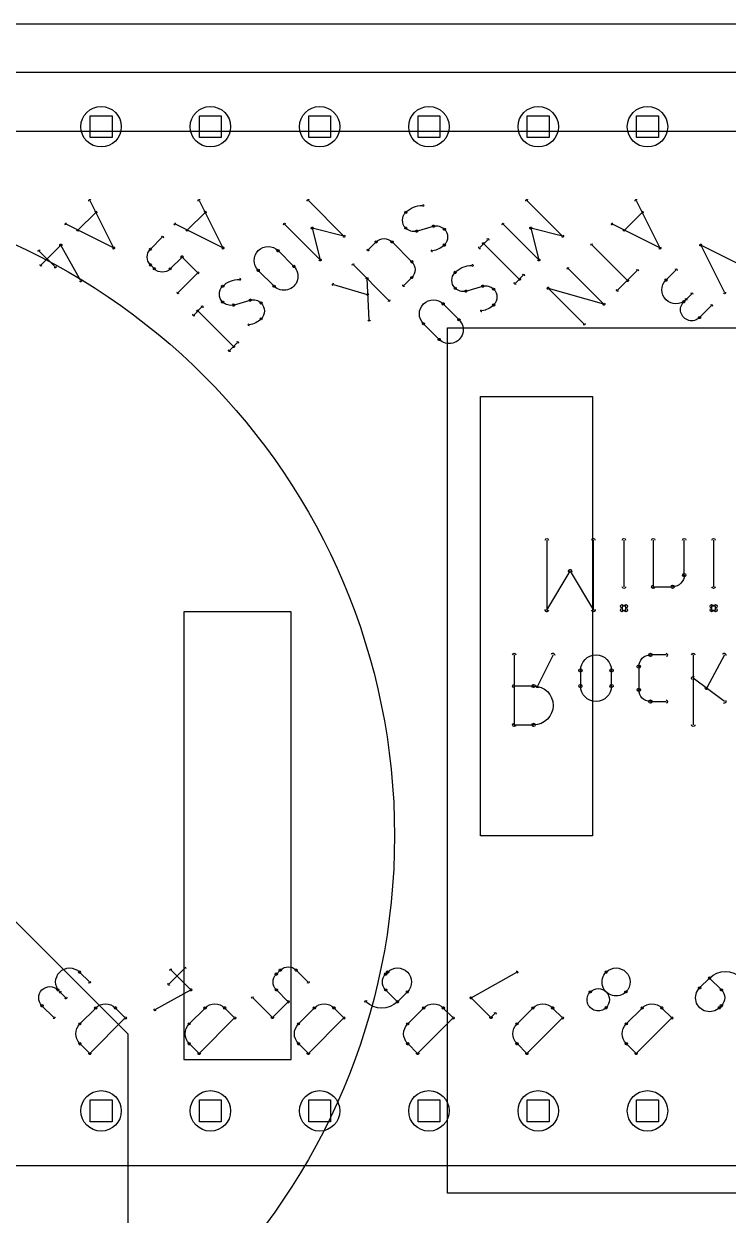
# Model space of a CAD drawing. Header units: centimetres. Extents: x -1.8 to 11.4, y -8.6 to 8.2.
# Drawn here: x 6.678 to 8.316, y -6.211 to -3.444 of the extents above; entities that cross this region are included whole.
import ezdxf

# ---------------------------------------------------------------- set-up
doc = ezdxf.new("R2010")
doc.units = ezdxf.units.CM
doc.header["$MEASUREMENT"] = 0
for name, color, linetype in [('BME280_Sketch1', 7, 'Continuous'), ('ChronoDot_chronodor', 7, 'Continuous'), ('digibaro_board v7_digibaro_v2', 7, 'Continuous'), ('MiniUltraPro_rocketscream', 7, 'Continuous')]:
    doc.layers.add(name, color=color, linetype=linetype)

# ---------------------------------------------------------------- blocks, each defined once
blk = doc.blocks.new('MiniUltraPro')
at = {"layer": 'MiniUltraPro_rocketscream'}
for p, q in [((5.186, 3.806), (10.066, 3.806)), ((10.2985, 3.556), (4.9535, 3.556))]:
    blk.add_line(p, q, dxfattribs=at)
blk = doc.blocks.new('ChronoDot')
at = {"layer": 'ChronoDot_chronodor'}
for p, q in [((7.3, 2.44), (7.05, 2.44)), ((7.05, 2.44), (7.05, 1.4)), ((7.3, 1.4), (7.3, 2.44)), ((6.3998, 1.98), (6.9198, 1.46)), ((6.9198, 1.46), (6.9198, 0.7)), ((7.05, 1.4), (7.3, 1.4))]:
    blk.add_line(p, q, dxfattribs=at)
blk.add_circle((6.03, 1.92), 1.51, dxfattribs=at)
blk = doc.blocks.new('BME280')
at = {"layer": 'BME280_Sketch1'}
for p, q in [((7.663, 1.09), (7.663, 3.1)), ((7.663, 3.1), (9.093, 3.1)), ((7.74, 1.92), (7.74, 2.94)), ((7.74, 2.94), (8, 2.94)), ((8, 2.94), (8, 1.92)), ((8, 1.92), (7.74, 1.92)), ((9.093, 1.09), (7.663, 1.09))]:
    blk.add_line(p, q, dxfattribs=at)
blk = doc.blocks.new('digibaro_boardv7')
at = {"layer": 'digibaro_board v7_digibaro_v2'}
for p, q in [((4.953, 6.096), (10.287, 6.096)), ((6.8834, 5.9944), (6.8326, 5.9944)), ((6.8326, 5.9944), (6.8326, 5.9436)), ((6.8834, 5.9436), (6.8834, 5.9944)), ((7.0866, 5.9944), (7.0866, 5.9436)), ((7.1374, 5.9944), (7.0866, 5.9944)), ((7.1374, 5.9436), (7.1374, 5.9944)), ((7.3406, 5.9944), (7.3406, 5.9436)), ((7.3914, 5.9944), (7.3406, 5.9944)), ((7.3914, 5.9436), (7.3914, 5.9944)), ((7.5946, 5.9944), (7.5946, 5.9436)), ((7.6454, 5.9944), (7.5946, 5.9944)), ((7.6454, 5.9436), (7.6454, 5.9944)), ((7.8486, 5.9944), (7.8486, 5.9436)), ((7.8994, 5.9944), (7.8486, 5.9944)), ((7.8994, 5.9436), (7.8994, 5.9944)), ((8.1534, 5.9944), (8.1026, 5.9944)), ((8.1026, 5.9944), (8.1026, 5.9436)), ((8.1534, 5.9436), (8.1534, 5.9944)), ((6.8326, 5.9436), (6.8834, 5.9436)), ((7.0866, 5.9436), (7.1374, 5.9436)), ((7.3406, 5.9436), (7.3914, 5.9436)), ((7.5946, 5.9436), (7.6454, 5.9436)), ((7.8486, 5.9436), (7.8994, 5.9436)), ((8.1026, 5.9436), (8.1534, 5.9436)), ((6.8317, 5.8357), (6.8088, 5.8128)), ((6.9143, 5.7531), (6.8317, 5.8357)), ((7.0857, 5.8357), (7.0628, 5.8128)), ((7.1683, 5.7531), (7.0857, 5.8357)), ((7.3397, 5.8357), (7.3168, 5.8128)), ((7.4223, 5.7531), (7.3397, 5.8357)), ((7.5937, 5.8357), (7.5708, 5.8128)), ((7.6763, 5.7531), (7.5937, 5.8357)), ((7.8477, 5.8357), (7.8248, 5.8128)), ((7.9303, 5.7531), (7.8477, 5.8357)), ((8.1017, 5.8357), (8.0787, 5.8128)), ((8.1843, 5.7531), (8.1017, 5.8357)), ((6.8088, 5.7669), (6.8455, 5.7301)), ((7.0628, 5.7669), (7.0995, 5.7301)), ((7.3168, 5.7669), (7.3535, 5.7301)), ((7.5708, 5.7669), (7.6075, 5.7301)), ((7.8248, 5.7669), (7.8615, 5.7301)), ((8.0787, 5.7669), (8.1155, 5.7301)), ((6.7482, 5.7522), (6.7206, 5.7247)), ((6.8914, 5.7301), (6.9143, 5.7531)), ((6.9838, 5.7338), (7.0664, 5.6879)), ((7.1454, 5.7301), (7.1683, 5.7531)), ((7.2562, 5.7522), (7.2103, 5.7063)), ((7.2929, 5.7155), (7.2562, 5.7522)), ((7.3994, 5.7301), (7.4223, 5.7531)), ((7.6534, 5.7301), (7.6763, 5.7531)), ((7.7642, 5.7522), (7.7183, 5.7063)), ((7.7734, 5.743), (7.7642, 5.7522)), ((7.9074, 5.7301), (7.9303, 5.7531)), ((8.1614, 5.7301), (8.1843, 5.7531)), ((8.2997, 5.7247), (8.2951, 5.7293)), ((6.7574, 5.6879), (6.7757, 5.7063)), ((7.2654, 5.6879), (7.2929, 5.7155)), ((7.5469, 5.7155), (7.5194, 5.6879)), ((7.5698, 5.6925), (7.5469, 5.7155)), ((7.7183, 5.7063), (7.8239, 5.6466)), ((7.016, 5.6742), (7.0527, 5.6375)), ((7.0664, 5.6879), (7.0205, 5.642)), ((8.2492, 5.6834), (8.2722, 5.6604)), ((8.2722, 5.6604), (8.2997, 5.6879)), ((6.8308, 5.6696), (6.8079, 5.6466)), ((7.2745, 5.642), (7.2654, 5.6512)), ((7.3388, 5.6696), (7.3113, 5.642)), ((7.5194, 5.6512), (7.524, 5.6466)), ((7.8181, 5.0724), (7.8633, 5.0724)), ((7.8181, 4.9098), (7.8181, 5.0724)), ((8.2343, 4.9098), (8.2343, 5.0724)), ((8.1349, 5.0182), (8.171, 5.0182)), ((8.3066, 5.0182), (8.2343, 4.964)), ((7.8633, 4.9821), (7.8181, 4.9821)), ((7.9084, 4.9098), (7.8723, 4.9821)), ((7.9721, 4.9459), (7.9721, 4.9821)), ((8.0444, 4.9821), (8.0444, 4.9459)), ((8.1078, 4.9369), (8.1078, 4.9911)), ((8.3066, 4.9098), (8.2659, 4.9866)), ((8.171, 4.9098), (8.1349, 4.9098)), ((7.894, 4.6431), (7.894, 4.8057)), ((7.894, 4.8057), (7.9482, 4.7154)), ((7.9482, 4.7154), (8.0023, 4.8057)), ((8.0023, 4.8057), (8.0023, 4.6431)), ((8.0687, 4.7967), (8.0687, 4.8057)), ((8.0687, 4.8057), (8.0777, 4.8057)), ((8.0777, 4.7967), (8.0687, 4.7967)), ((8.0777, 4.8057), (8.0777, 4.7967)), ((8.2771, 4.8057), (8.2861, 4.8057)), ((8.2771, 4.7967), (8.2771, 4.8057)), ((8.2861, 4.7967), (8.2771, 4.7967)), ((8.2861, 4.8057), (8.2861, 4.7967)), ((8.0732, 4.6431), (8.0732, 4.7515)), ((8.1413, 4.7515), (8.1864, 4.7515)), ((8.1413, 4.6431), (8.1413, 4.7515)), ((8.2816, 4.6431), (8.2816, 4.7515)), ((8.2135, 4.7244), (8.2135, 4.6431)), ((7.1658, 4.1935), (7.0832, 4.1109)), ((7.175, 4.1844), (7.1566, 4.2027)), ((7.6441, 4.1774), (7.6073, 4.1406)), ((7.4811, 4.1323), (7.4765, 4.0359)), ((7.6532, 4.0947), (7.69, 4.1315)), ((7.8977, 4.0584), (7.9803, 4.141)), ((8.2767, 4.0986), (8.2491, 4.1262)), ((7.0923, 4.1017), (7.074, 4.1201)), ((7.1658, 4.0972), (7.2048, 4.0857)), ((7.0829, 4.0224), (7.037, 4.0683)), ((7.3984, 4.0496), (7.4765, 4.0726)), ((7.4443, 4.0038), (7.5269, 4.0864)), ((8.0262, 4.0951), (7.8977, 4.0584)), ((7.9436, 4.0125), (8.0262, 4.0951)), ((8.2124, 4.0895), (8.2308, 4.0711)), ((8.2519, 3.9581), (8.307, 4.0683)), ((6.8106, 4.0408), (6.7646, 3.9581)), ((7.26, 4.0534), (7.2233, 4.0167)), ((7.5801, 4.0333), (7.5617, 4.0516)), ((7.7061, 4.0648), (7.7451, 4.0533)), ((7.8392, 4.0281), (7.8209, 4.0465)), ((8.1043, 4.017), (8.0584, 4.0629)), ((6.9728, 4.0041), (6.9819, 4.0132)), ((7.0187, 4.0132), (7.0462, 3.9857)), ((7.0462, 3.9857), (7.0829, 4.0224)), ((7.83, 4.0373), (7.7474, 3.9547)), ((7.9987, 3.9573), (8.0813, 4.04)), ((8.1941, 4.016), (8.1711, 4.039)), ((8.3621, 4.0132), (8.2519, 3.9581)), ((6.7509, 4.0086), (6.7142, 3.9719)), ((6.7646, 3.9581), (6.7188, 4.0041)), ((7.2692, 3.9708), (7.3059, 4.0075)), ((7.3672, 3.9921), (7.2846, 3.9095)), ((7.3489, 3.9186), (7.3672, 3.9921)), ((7.5342, 3.9506), (7.5801, 3.9965)), ((7.8752, 3.9921), (7.7926, 3.9095)), ((7.8569, 3.9186), (7.8752, 3.9921)), ((6.8868, 3.9645), (6.7766, 3.9095)), ((6.8317, 3.8544), (6.8868, 3.9645)), ((7.0003, 3.9398), (6.9728, 3.9673)), ((7.1408, 3.9645), (7.0306, 3.9095)), ((7.0857, 3.8544), (7.1408, 3.9645)), ((7.4791, 3.969), (7.4975, 3.9506)), ((7.7566, 3.9455), (7.7382, 3.9638)), ((8.1568, 3.9645), (8.0466, 3.9095)), ((8.1017, 3.8544), (8.1568, 3.9645)), ((7.3397, 3.8544), (7.4223, 3.937)), ((7.4223, 3.937), (7.3489, 3.9186)), ((7.8477, 3.8544), (7.9303, 3.937)), ((7.9303, 3.937), (7.8569, 3.9186)), ((6.8042, 3.9232), (6.8455, 3.8819)), ((7.0582, 3.9232), (7.0995, 3.8819)), ((7.5914, 3.9255), (7.6304, 3.9141)), ((8.0742, 3.9232), (8.1155, 3.8819)), ((6.8326, 3.7084), (6.8326, 3.6576)), ((6.8834, 3.7084), (6.8326, 3.7084)), ((6.8834, 3.6576), (6.8834, 3.7084)), ((7.0866, 3.7084), (7.0866, 3.6576)), ((7.1374, 3.7084), (7.0866, 3.7084)), ((7.1374, 3.6576), (7.1374, 3.7084)), ((7.3914, 3.7084), (7.3406, 3.7084)), ((7.3406, 3.7084), (7.3406, 3.6576)), ((7.3914, 3.6576), (7.3914, 3.7084)), ((7.6454, 3.7084), (7.5946, 3.7084)), ((7.5946, 3.7084), (7.5946, 3.6576)), ((7.6454, 3.6576), (7.6454, 3.7084)), ((7.8486, 3.7084), (7.8486, 3.6576)), ((7.8994, 3.7084), (7.8486, 3.7084)), ((7.8994, 3.6576), (7.8994, 3.7084)), ((8.1534, 3.7084), (8.1026, 3.7084)), ((8.1026, 3.7084), (8.1026, 3.6576)), ((8.1534, 3.6576), (8.1534, 3.7084)), ((6.8326, 3.6576), (6.8834, 3.6576)), ((7.0866, 3.6576), (7.1374, 3.6576)), ((7.3406, 3.6576), (7.3914, 3.6576)), ((7.5946, 3.6576), (7.6454, 3.6576)), ((7.8486, 3.6576), (7.8994, 3.6576)), ((8.1026, 3.6576), (8.1534, 3.6576)), ((4.953, 3.556), (10.287, 3.556))]:
    blk.add_line(p, q, dxfattribs=at)
for centre, radius, start, end in [((6.858, 5.969), 0.047, 0, 180), ((6.858, 5.969), 0.047, 0, 180), ((7.112, 5.969), 0.047, 0, 180), ((7.112, 5.969), 0.047, 0, 180), ((7.366, 5.969), 0.047, 0, 180), ((7.366, 5.969), 0.047, 0, 180), ((7.62, 5.969), 0.047, 0, 180), ((7.62, 5.969), 0.047, 0, 180), ((7.874, 5.969), 0.047, 0, 180), ((7.874, 5.969), 0.047, 0, 180), ((8.128, 5.969), 0.047, 0, 180), ((8.128, 5.969), 0.047, 0, 180), ((6.858, 5.969), 0.047, 180, 0), ((6.858, 5.969), 0.047, 180, 0), ((7.112, 5.969), 0.047, 180, 0), ((7.112, 5.969), 0.047, 180, 0), ((7.366, 5.969), 0.047, 180, 0), ((7.366, 5.969), 0.047, 180, 0), ((7.62, 5.969), 0.047, 180, 0), ((7.62, 5.969), 0.047, 180, 0), ((7.874, 5.969), 0.047, 180, 0), ((7.874, 5.969), 0.047, 180, 0), ((8.128, 5.969), 0.047, 180, 0), ((8.128, 5.969), 0.047, 180, 0), ((6.8317, 5.7898), 0.0325, 135.0013, 224.9987), ((6.8087, 5.8128), 0.00254, 135, 315), ((6.8087, 5.8128), 0.00254, 315, 135), ((6.8317, 5.8357), 0.00254, 45, 225), ((6.8317, 5.8357), 0.00254, 315, 135), ((7.0857, 5.7898), 0.0325, 135.0013, 224.9987), ((7.0627, 5.8128), 0.00254, 135, 315), ((7.0627, 5.8128), 0.00254, 315, 135), ((7.0857, 5.8357), 0.00254, 45, 225), ((7.0857, 5.8357), 0.00254, 315, 135), ((7.3397, 5.7898), 0.0325, 135.0013, 224.9987), ((7.3167, 5.8128), 0.00254, 135, 315), ((7.3167, 5.8128), 0.00254, 315, 135), ((7.3397, 5.8357), 0.00254, 45, 225), ((7.3397, 5.8357), 0.00254, 315, 135), ((7.5937, 5.7898), 0.0325, 135.0013, 224.9987), ((7.5707, 5.8128), 0.00254, 135, 315), ((7.5707, 5.8128), 0.00254, 315, 135), ((7.5937, 5.8357), 0.00254, 45, 225), ((7.5937, 5.8357), 0.00254, 315, 135), ((7.8477, 5.7898), 0.0325, 135.0013, 224.9987), ((7.8247, 5.8128), 0.00254, 135, 315), ((7.8247, 5.8128), 0.00254, 315, 135), ((7.8477, 5.8357), 0.00254, 45, 225), ((7.8477, 5.8357), 0.00254, 315, 135), ((8.1017, 5.7898), 0.0325, 135.0013, 224.9987), ((8.0787, 5.8128), 0.00254, 135, 315), ((8.0787, 5.8128), 0.00254, 315, 135), ((8.1017, 5.8357), 0.00254, 45, 225), ((8.1017, 5.8357), 0.00254, 315, 135), ((6.8087, 5.7669), 0.00254, 45.0797, 225.0797), ((6.8087, 5.7669), 0.00254, 225.0797, 45.0797), ((7.0627, 5.7669), 0.00254, 45.0797, 225.0797), ((7.0627, 5.7669), 0.00254, 225.0797, 45.0797), ((7.3167, 5.7669), 0.00254, 45.0797, 225.0797), ((7.3167, 5.7669), 0.00254, 225.0797, 45.0797), ((7.5707, 5.7669), 0.00254, 45.0797, 225.0797), ((7.5707, 5.7669), 0.00254, 225.0797, 45.0797), ((7.8247, 5.7669), 0.00254, 45.0797, 225.0797), ((7.8247, 5.7669), 0.00254, 225.0797, 45.0797), ((8.0787, 5.7669), 0.00254, 45.0797, 225.0797), ((8.0787, 5.7669), 0.00254, 225.0797, 45.0797), ((6.7482, 5.7522), 0.00254, 315, 135), ((6.8455, 5.7301), 0.00254, 45.0797, 225.0797), ((6.8455, 5.7301), 0.00254, 225.0797, 45.0797), ((6.8684, 5.7531), 0.0325, 225.0013, 314.9987), ((6.8914, 5.7301), 0.00254, 134.9203, 314.9203), ((6.8914, 5.7301), 0.00254, 314.9203, 134.9203), ((6.9143, 5.7531), 0.00254, 314.9203, 134.9203), ((6.9143, 5.7531), 0.00254, 225.0797, 45.0797), ((6.9838, 5.7338), 0.00254, 60.9125, 240.9125), ((7.0995, 5.7301), 0.00254, 45.0797, 225.0797), ((7.0995, 5.7301), 0.00254, 225.0797, 45.0797), ((7.1224, 5.7531), 0.0325, 225.0013, 314.9987), ((7.1454, 5.7301), 0.00254, 134.9203, 314.9203), ((7.1454, 5.7301), 0.00254, 314.9203, 134.9203), ((7.1683, 5.7531), 0.00254, 314.9203, 134.9203), ((7.1683, 5.7531), 0.00254, 225.0797, 45.0797), ((7.2562, 5.7522), 0.00254, 45, 225), ((7.2562, 5.7522), 0.00254, 315, 135), ((7.3535, 5.7301), 0.00254, 45.0797, 225.0797), ((7.3535, 5.7301), 0.00254, 225.0797, 45.0797), ((7.3764, 5.7531), 0.0325, 225.0013, 314.9987), ((7.3994, 5.7301), 0.00254, 134.9203, 314.9203), ((7.3994, 5.7301), 0.00254, 314.9203, 134.9203), ((7.4223, 5.7531), 0.00254, 314.9203, 134.9203), ((7.4223, 5.7531), 0.00254, 225.0797, 45.0797), ((7.5102, 5.6788), 0.0519, 45.0013, 134.9987), ((7.6075, 5.7301), 0.00254, 45.0797, 225.0797), ((7.6075, 5.7301), 0.00254, 225.0797, 45.0797), ((7.6304, 5.7531), 0.0325, 225.0013, 314.9987), ((7.6534, 5.7301), 0.00254, 134.9203, 314.9203), ((7.6534, 5.7301), 0.00254, 314.9203, 134.9203), ((7.6763, 5.7531), 0.00254, 314.9203, 134.9203), ((7.6763, 5.7531), 0.00254, 225.0797, 45.0797), ((7.7642, 5.7522), 0.00254, 45, 225), ((7.7642, 5.7522), 0.00254, 315, 135), ((7.7734, 5.743), 0.00254, 225, 45), ((7.8615, 5.7301), 0.00254, 45.0797, 225.0797), ((7.8615, 5.7301), 0.00254, 225.0797, 45.0797), ((7.8844, 5.7531), 0.0325, 225.0013, 314.9987), ((7.9074, 5.7301), 0.00254, 134.9203, 314.9203), ((7.9074, 5.7301), 0.00254, 314.9203, 134.9203), ((7.9303, 5.7531), 0.00254, 314.9203, 134.9203), ((7.9303, 5.7531), 0.00254, 225.0797, 45.0797), ((8.0136, 5.7109), 0.026, 45, 225), ((8.0136, 5.7109), 0.026, 225, 45), ((8.032, 5.7293), 0.00254, 45, 225), ((8.032, 5.7293), 0.00254, 225, 45), ((8.1155, 5.7301), 0.00254, 45.0797, 225.0797), ((8.1155, 5.7301), 0.00254, 225.0797, 45.0797), ((8.1384, 5.7531), 0.0325, 225.0013, 314.9987), ((8.1614, 5.7301), 0.00254, 134.9203, 314.9203), ((8.1614, 5.7301), 0.00254, 314.9203, 134.9203), ((8.1843, 5.7531), 0.00254, 314.9203, 134.9203), ((8.1843, 5.7531), 0.00254, 225.0797, 45.0797), ((8.2722, 5.7063), 0.0325, 45, 225), ((8.2951, 5.7293), 0.00254, 45, 225), ((8.2951, 5.7293), 0.00254, 225, 45), ((6.739, 5.7063), 0.026, 135, 315), ((6.7206, 5.7247), 0.00254, 135, 315), ((6.7206, 5.7247), 0.00254, 315, 135), ((6.7757, 5.7063), 0.00254, 315, 135), ((7.2103, 5.7063), 0.00254, 135, 315), ((7.2929, 5.7155), 0.00254, 315, 135), ((7.2929, 5.7155), 0.00254, 225, 45), ((7.4735, 5.7155), 0.00254, 135, 315), ((7.5469, 5.7155), 0.00254, 45, 225), ((7.5469, 5.7155), 0.00254, 315, 135), ((7.5469, 5.7155), 0.00254, 225, 45), ((7.7183, 5.7063), 0.00254, 60.507, 240.507), ((7.7183, 5.7063), 0.00254, 135, 315), ((8.0549, 5.6696), 0.0325, 45, 225), ((8.2997, 5.7247), 0.00254, 45, 225), ((8.2997, 5.7247), 0.00254, 225, 45), ((8.2814, 5.7063), 0.026, 315.0013, 44.9987), ((6.7849, 5.6696), 0.0325, 135, 315), ((6.7574, 5.6879), 0.00254, 135, 315), ((6.7574, 5.6879), 0.00254, 315, 135), ((6.762, 5.6925), 0.00254, 315, 135), ((7.016, 5.6742), 0.00254, 45, 225), ((7.0664, 5.6879), 0.00254, 315, 135), ((7.0664, 5.6879), 0.00254, 241.0112, 61.0112), ((7.2837, 5.6696), 0.026, 135.0013, 224.9987), ((7.2654, 5.6879), 0.00254, 135, 315), ((7.2654, 5.6879), 0.00254, 315, 135), ((7.5377, 5.6696), 0.026, 135.0013, 224.9987), ((7.5194, 5.6879), 0.00254, 135, 315), ((7.5194, 5.6879), 0.00254, 315, 135), ((7.5469, 5.6696), 0.0325, 225, 45), ((7.5699, 5.6925), 0.00254, 45, 225), ((7.5699, 5.6925), 0.00254, 225, 45), ((7.9952, 5.6925), 0.00254, 45, 225), ((7.9952, 5.6925), 0.00254, 225, 45), ((8.0549, 5.6696), 0.0325, 225, 45), ((8.0779, 5.6925), 0.00254, 45, 225), ((8.0779, 5.6925), 0.00254, 225, 45), ((8.2492, 5.6834), 0.00254, 45, 225), ((8.2492, 5.6834), 0.00254, 225, 45), ((8.2997, 5.6879), 0.00254, 135, 315), ((8.2997, 5.6879), 0.00254, 315, 135), ((6.8079, 5.6466), 0.00254, 135, 315), ((6.8079, 5.6466), 0.00254, 315, 135), ((6.8308, 5.6696), 0.00254, 315.0797, 135.0797), ((7.2654, 5.6512), 0.00254, 45, 225), ((7.2654, 5.6512), 0.00254, 225, 45), ((7.3388, 5.6696), 0.00254, 315.0797, 135.0797), ((7.5194, 5.6512), 0.00254, 45, 225), ((7.5194, 5.6512), 0.00254, 225, 45), ((7.524, 5.6466), 0.00254, 45, 225), ((7.524, 5.6466), 0.00254, 225, 45), ((7.8239, 5.6466), 0.00254, 240.5625, 60.5625), ((8.032, 5.6466), 0.00254, 45, 225), ((8.032, 5.6466), 0.00254, 225, 45), ((8.2722, 5.6604), 0.00254, 45, 225), ((8.2722, 5.6604), 0.00254, 135, 315), ((8.2722, 5.6604), 0.00254, 225, 45), ((8.3089, 5.6971), 0.0519, 225.0013, 314.9987), ((7.0205, 5.642), 0.00254, 135, 315), ((7.0527, 5.6375), 0.00254, 225, 45), ((7.2745, 5.642), 0.00254, 45, 225), ((7.2745, 5.642), 0.00254, 225, 45), ((7.2929, 5.6604), 0.026, 225.0013, 314.9987), ((7.3113, 5.642), 0.00254, 135, 315), ((7.3113, 5.642), 0.00254, 315, 135), ((7.8181, 5.0724), 0.00381, 0, 180), ((7.8181, 5.0724), 0.00381, 90, 270), ((7.8633, 5.0724), 0.00381, 90, 270), ((7.8633, 5.0724), 0.00381, 270, 90), ((7.8633, 5.0272), 0.0452, 270, 90), ((8.2343, 5.0724), 0.00381, 360, 180), ((8.0083, 4.9821), 0.0361, 0, 180), ((8.1349, 4.9911), 0.0271, 89.9908, 179.9881), ((8.1349, 5.0182), 0.00381, 90, 270), ((8.1349, 5.0182), 0.00381, 270, 90), ((8.171, 5.0182), 0.00381, 270, 90), ((8.3066, 5.0182), 0.00381, 306.8849, 126.8849), ((7.8181, 4.9821), 0.00381, 90, 270), ((7.8633, 4.9821), 0.00381, 90, 270), ((7.8633, 4.9821), 0.00381, 270, 90), ((7.8723, 4.9821), 0.00381, 26.5987, 206.5987), ((7.9721, 4.9821), 0.00381, 360, 180), ((7.9721, 4.9821), 0.00381, 180, 360), ((8.0444, 4.9821), 0.00381, 0, 180), ((8.0444, 4.9821), 0.00381, 180, 0), ((8.1078, 4.9911), 0.00381, 360, 180), ((8.1078, 4.9911), 0.00381, 180, 360), ((8.2659, 4.9866), 0.00381, 27.9442, 207.9442), ((8.2343, 4.964), 0.00381, 126.8849, 306.8849), ((7.9721, 4.9459), 0.00381, 0, 180), ((7.9721, 4.9459), 0.00381, 180, 0), ((8.0083, 4.9459), 0.0361, 180, 0), ((8.0444, 4.9459), 0.00381, 0, 180), ((8.0444, 4.9459), 0.00381, 180, 0), ((8.1078, 4.9369), 0.00381, 0, 180), ((8.1078, 4.9369), 0.00381, 180, 0), ((8.1349, 4.9369), 0.0271, 180.0119, 270.0092), ((7.8181, 4.9098), 0.00381, 180, 0), ((7.9084, 4.9098), 0.00381, 206.4978, 26.4978), ((8.1349, 4.9098), 0.00381, 90, 270), ((8.1349, 4.9098), 0.00381, 270, 90), ((8.171, 4.9098), 0.00381, 270, 90), ((8.2343, 4.9098), 0.00381, 180, 0), ((8.3066, 4.9098), 0.00381, 207.8777, 27.8777), ((7.894, 4.8057), 0.00381, 30.938, 210.938), ((7.894, 4.8057), 0.00381, 0, 180), ((8.0023, 4.8057), 0.00381, 0, 180), ((8.0023, 4.8057), 0.00381, 329.0233, 149.0233), ((8.0687, 4.8057), 0.00381, 90, 270), ((8.0687, 4.8057), 0.00381, 0, 180), ((8.0687, 4.7967), 0.00381, 90, 270), ((8.0687, 4.7967), 0.00381, 180, 0), ((8.0777, 4.8057), 0.00381, 0, 180), ((8.0777, 4.7967), 0.00381, 180, 0), ((8.0777, 4.8057), 0.00381, 270, 90), ((8.0777, 4.7967), 0.00381, 270, 90), ((8.2771, 4.8057), 0.00381, 90, 270), ((8.2771, 4.8057), 0.00381, 0, 180), ((8.2771, 4.7967), 0.00381, 90, 270), ((8.2771, 4.7967), 0.00381, 180, 0), ((8.2861, 4.8057), 0.00381, 0, 180), ((8.2861, 4.7967), 0.00381, 180, 0), ((8.2861, 4.8057), 0.00381, 270, 90), ((8.2861, 4.7967), 0.00381, 270, 90), ((8.0732, 4.7515), 0.00381, 360, 180), ((8.1413, 4.7515), 0.00381, 90, 270), ((8.1413, 4.7515), 0.00381, 360, 180), ((8.1864, 4.7515), 0.00381, 90, 270), ((8.1864, 4.7515), 0.00381, 270, 90), ((8.1864, 4.7244), 0.0271, 0.0013, 89.9987), ((8.2816, 4.7515), 0.00381, 0, 180), ((7.9482, 4.7154), 0.00381, 149.062, 329.062), ((7.9482, 4.7154), 0.00381, 210.938, 30.938), ((8.2135, 4.7244), 0.00381, 0, 180), ((8.2135, 4.7244), 0.00381, 180, 0), ((7.894, 4.6431), 0.00381, 180, 360), ((8.0023, 4.6431), 0.00381, 180, 0), ((8.0732, 4.6431), 0.00381, 180, 0), ((8.1413, 4.6431), 0.00381, 180, 360), ((8.2135, 4.6431), 0.00381, 180, 0), ((8.2816, 4.6431), 0.00381, 180, 0), ((7.1566, 4.2027), 0.00254, 45, 225), ((7.1658, 4.1935), 0.00254, 315, 135), ((7.175, 4.1844), 0.00254, 225, 45), ((7.644, 4.1774), 0.00254, 134.9203, 314.9203), ((7.644, 4.1774), 0.00254, 315, 135), ((7.667, 4.1544), 0.0325, 315, 135), ((7.2025, 4.143), 0.00254, 81.854, 261.854), ((7.1956, 4.0949), 0.0487, 45.0142, 81.889), ((7.23, 4.1293), 0.00254, 44.9203, 224.9203), ((7.23, 4.1293), 0.00254, 224.9203, 44.9203), ((7.2117, 4.1109), 0.026, 315.0013, 44.9987), ((7.481, 4.1323), 0.00254, 357.2898, 177.2898), ((7.6303, 4.1177), 0.0325, 135, 315), ((7.6073, 4.1406), 0.00254, 134.9203, 314.9203), ((7.6073, 4.1406), 0.00254, 314.9203, 134.9203), ((7.6899, 4.1315), 0.00254, 134.9203, 314.9203), ((7.6899, 4.1315), 0.00254, 314.9203, 134.9203), ((7.9803, 4.141), 0.00254, 314.9203, 134.9203), ((8.2308, 4.1078), 0.026, 45, 225), ((8.2491, 4.1262), 0.00254, 45, 225), ((8.2491, 4.1262), 0.00254, 225, 45), ((7.074, 4.1201), 0.00254, 45, 225), ((7.0832, 4.1109), 0.00254, 135, 315), ((7.0923, 4.1017), 0.00254, 225, 45), ((7.1592, 4.0716), 0.0264, 75.5199, 135.0173), ((7.1658, 4.0971), 0.00254, 73.6359, 253.6359), ((7.1658, 4.0971), 0.00254, 255.4979, 75.4979), ((7.6532, 4.0947), 0.00254, 134.9203, 314.9203), ((7.6532, 4.0947), 0.00254, 314.9203, 134.9203), ((7.7428, 4.1107), 0.00254, 81.854, 261.854), ((7.7359, 4.0625), 0.0487, 44.9975, 81.8724), ((7.7704, 4.0969), 0.00254, 44.9203, 224.9203), ((7.7704, 4.0969), 0.00254, 224.9203, 44.9203), ((7.752, 4.0786), 0.026, 315.0013, 44.9987), ((8.0262, 4.0951), 0.00254, 314.9203, 134.9203), ((8.0262, 4.0951), 0.00254, 285.8989, 105.8989), ((8.2767, 4.0986), 0.00254, 225, 45), ((7.037, 4.0683), 0.00254, 45.0797, 225.0797), ((7.1589, 4.0719), 0.026, 135.0013, 224.9987), ((7.1405, 4.0903), 0.00254, 134.9203, 314.9203), ((7.1405, 4.0903), 0.00254, 314.9203, 134.9203), ((7.2048, 4.0857), 0.00254, 75.5262, 255.5262), ((7.2048, 4.0857), 0.00254, 253.6677, 73.6677), ((7.2114, 4.1112), 0.0264, 255.5199, 315.0173), ((7.23, 4.0926), 0.00254, 135.0797, 315.0797), ((7.23, 4.0926), 0.00254, 315.0797, 135.0797), ((7.4765, 4.0726), 0.00254, 286.3323, 106.3323), ((7.5269, 4.0864), 0.00254, 314.9203, 134.9203), ((8.1941, 4.0619), 0.0325, 45.0062, 225.0062), ((8.2124, 4.0895), 0.00254, 45, 225), ((8.2124, 4.0895), 0.00254, 225, 45), ((8.217, 4.0849), 0.00254, 225, 45), ((8.2308, 4.0711), 0.00254, 225, 45), ((8.307, 4.0683), 0.00254, 333.3846, 153.3846), ((6.8106, 4.0408), 0.00254, 331.0112, 151.0112), ((7.1405, 4.0535), 0.00254, 45, 225), ((7.1405, 4.0535), 0.00254, 225, 45), ((7.1793, 4.0923), 0.0548, 225.0037, 270.2434), ((7.26, 4.0534), 0.00254, 135, 315), ((7.26, 4.0534), 0.00254, 315, 135), ((7.2829, 4.0305), 0.0325, 315, 135), ((7.3984, 4.0496), 0.00254, 106.4404, 286.4404), ((7.5617, 4.0516), 0.00254, 45, 225), ((7.6992, 4.0396), 0.026, 135.0013, 224.9987), ((7.6809, 4.0579), 0.00254, 135, 315), ((7.6809, 4.0579), 0.00254, 315, 135), ((7.6995, 4.0393), 0.0264, 75.5199, 135.0173), ((7.7061, 4.0648), 0.00254, 73.5277, 253.5277), ((7.7061, 4.0648), 0.00254, 255.4171, 75.4171), ((7.7451, 4.0533), 0.00254, 75.5262, 255.5262), ((7.7451, 4.0533), 0.00254, 253.6359, 73.6359), ((7.7517, 4.0789), 0.0264, 255.5199, 315.0173), ((7.7704, 4.0602), 0.00254, 135.0797, 315.0797), ((7.7704, 4.0602), 0.00254, 315.0797, 135.0797), ((7.8209, 4.0465), 0.00254, 45, 225), ((7.8977, 4.0584), 0.00254, 106.0074, 286.0074), ((7.8976, 4.0584), 0.00254, 134.9203, 314.9203), ((8.0584, 4.0629), 0.00254, 45, 225), ((8.0813, 4.04), 0.00254, 315, 135), ((8.1711, 4.039), 0.00254, 45, 225), ((8.1711, 4.039), 0.00254, 225, 45), ((6.9819, 4.0132), 0.00254, 134.9203, 314.9203), ((6.9819, 4.0132), 0.00254, 314.9203, 134.9203), ((7.0003, 3.9949), 0.026, 45.0013, 134.9987), ((7.0186, 4.0132), 0.00254, 45.0797, 225.0797), ((7.0186, 4.0132), 0.00254, 225.0797, 45.0797), ((7.0829, 4.0224), 0.00254, 314.9203, 134.9203), ((7.0829, 4.0224), 0.00254, 225.0797, 45.0797), ((7.1795, 4.0375), 0.00254, 270.2256, 90.2256), ((7.2462, 3.9938), 0.0325, 134.9938, 314.9938), ((7.2233, 4.0167), 0.00254, 135, 315), ((7.2233, 4.0167), 0.00254, 315, 135), ((7.4765, 4.0359), 0.00254, 177.2898, 357.2898), ((7.5801, 4.0333), 0.00254, 45, 225), ((7.5801, 4.0333), 0.00254, 225, 45), ((7.5617, 4.0149), 0.026, 315.0013, 44.9987), ((7.6809, 4.0212), 0.00254, 45, 225), ((7.6809, 4.0212), 0.00254, 225, 45), ((7.7196, 4.06), 0.0548, 225.0037, 270.2434), ((7.83, 4.0373), 0.00254, 315, 135), ((7.8392, 4.0281), 0.00254, 225, 45), ((7.9435, 4.0125), 0.00254, 135, 315), ((8.1043, 4.017), 0.00254, 225, 45), ((8.1941, 4.016), 0.00254, 225, 45), ((6.7187, 4.0041), 0.00254, 45.0797, 225.0797), ((6.7509, 4.0086), 0.00254, 314.9203, 134.9203), ((6.9911, 3.9857), 0.026, 135.0013, 224.9987), ((6.9727, 4.0041), 0.00254, 134.9203, 314.9203), ((6.9727, 4.0041), 0.00254, 314.9203, 134.9203), ((7.0462, 3.9857), 0.00254, 134.9203, 314.9203), ((7.0462, 3.9857), 0.00254, 225.0797, 45.0797), ((7.3059, 4.0075), 0.00254, 135, 315), ((7.3059, 4.0075), 0.00254, 315, 135), ((7.3672, 3.9921), 0.00254, 345.9911, 165.9911), ((7.3672, 3.9921), 0.00254, 315, 135), ((7.4443, 4.0038), 0.00254, 135, 315), ((7.5801, 3.9965), 0.00254, 135, 315), ((7.5801, 3.9965), 0.00254, 315, 135), ((7.7199, 4.0052), 0.00254, 270.2256, 90.2256), ((7.8752, 3.9921), 0.00254, 345.9911, 165.9911), ((7.8752, 3.9921), 0.00254, 315, 135), ((6.7142, 3.9719), 0.00254, 135, 315), ((6.7646, 3.9582), 0.00254, 150.9125, 330.9125), ((6.7646, 3.9582), 0.00254, 225, 45), ((6.8868, 3.9645), 0.00254, 333.4349, 153.4349), ((6.8868, 3.9645), 0.00254, 296.5651, 116.5651), ((6.9727, 3.9673), 0.00254, 45, 225), ((6.9727, 3.9673), 0.00254, 225, 45), ((7.1408, 3.9645), 0.00254, 333.4349, 153.4349), ((7.1408, 3.9645), 0.00254, 296.5651, 116.5651), ((7.2692, 3.9708), 0.00254, 135, 315), ((7.2692, 3.9708), 0.00254, 315, 135), ((7.4791, 3.969), 0.00254, 45, 225), ((7.6281, 3.9714), 0.00254, 81.854, 261.854), ((7.6212, 3.9232), 0.0487, 44.9975, 81.8724), ((7.6557, 3.9577), 0.00254, 45, 225), ((7.6557, 3.9577), 0.00254, 225, 45), ((7.6373, 3.9393), 0.026, 315.0013, 44.9987), ((7.7382, 3.9638), 0.00255, 45, 225), ((7.9987, 3.9574), 0.00254, 135, 315), ((8.1568, 3.9645), 0.00254, 333.4349, 153.4349), ((8.1568, 3.9645), 0.00254, 296.5651, 116.5651), ((8.2519, 3.9581), 0.00254, 116.5651, 296.5651), ((8.2519, 3.9582), 0.00254, 153.4853, 333.4853), ((7.0003, 3.9398), 0.00254, 225, 45), ((7.4223, 3.937), 0.00254, 314.9203, 134.9203), ((7.4223, 3.937), 0.00254, 284.0089, 104.0089), ((7.4974, 3.9506), 0.00254, 45, 225), ((7.4974, 3.9506), 0.00254, 225, 45), ((7.5158, 3.969), 0.026, 225.0013, 314.9987), ((7.5342, 3.9506), 0.00254, 135, 315), ((7.5342, 3.9506), 0.00254, 315, 135), ((7.7474, 3.9547), 0.00255, 135, 315), ((7.7566, 3.9455), 0.00254, 225.0797, 45.0797), ((7.9303, 3.937), 0.00254, 314.9203, 134.9203), ((7.9303, 3.937), 0.00254, 284.0089, 104.0089), ((6.7766, 3.9095), 0.00254, 116.6659, 296.6659), ((6.8042, 3.9232), 0.00254, 45.0797, 225.0797), ((7.0306, 3.9095), 0.00254, 116.6659, 296.6659), ((7.0582, 3.9232), 0.00254, 45.0797, 225.0797), ((7.2846, 3.9095), 0.00255, 135, 315), ((7.3489, 3.9186), 0.00254, 104.0362, 284.0362), ((7.3489, 3.9186), 0.00254, 165.8817, 345.8817), ((7.5845, 3.9003), 0.026, 135.0013, 224.9987), ((7.5662, 3.9186), 0.00254, 134.9203, 314.9203), ((7.5662, 3.9186), 0.00254, 314.9203, 134.9203), ((7.5848, 3.9), 0.0264, 75.4987, 134.9961), ((7.5914, 3.9255), 0.00254, 73.6359, 253.6359), ((7.5914, 3.9255), 0.00254, 255.5262, 75.5262), ((7.6304, 3.9141), 0.00254, 75.5262, 255.5262), ((7.6304, 3.9141), 0.00254, 253.6677, 73.6677), ((7.637, 3.9396), 0.0264, 255.4987, 314.9961), ((7.6557, 3.9209), 0.00254, 135, 315), ((7.6557, 3.9209), 0.00254, 315, 135), ((7.7926, 3.9095), 0.00255, 135, 315), ((7.8569, 3.9186), 0.00254, 104.0362, 284.0362), ((7.8569, 3.9186), 0.00254, 165.8817, 345.8817), ((8.0466, 3.9095), 0.00254, 116.6659, 296.6659), ((8.0742, 3.9232), 0.00254, 45.0797, 225.0797), ((6.8455, 3.8819), 0.00254, 225.0797, 45.0797), ((7.0995, 3.8819), 0.00254, 225.0797, 45.0797), ((7.5662, 3.8819), 0.00254, 45.0797, 225.0797), ((7.5662, 3.8819), 0.00254, 225.0797, 45.0797), ((7.6049, 3.9207), 0.0548, 225.0037, 270.2434), ((8.1155, 3.8819), 0.00254, 225.0797, 45.0797), ((6.8317, 3.8544), 0.00254, 153.3341, 333.3341), ((7.0857, 3.8544), 0.00254, 153.3341, 333.3341), ((7.3397, 3.8544), 0.00254, 134.9203, 314.9203), ((7.6052, 3.8659), 0.00254, 270.2256, 90.2256), ((7.8477, 3.8544), 0.00254, 134.9203, 314.9203), ((8.1017, 3.8544), 0.00254, 153.4349, 333.4349), ((6.858, 3.683), 0.047, 0, 180), ((6.858, 3.683), 0.047, 0, 180), ((7.112, 3.683), 0.047, 0, 180), ((7.112, 3.683), 0.047, 0, 180), ((7.366, 3.683), 0.047, 0, 180), ((7.366, 3.683), 0.047, 0, 180), ((7.62, 3.683), 0.047, 0, 180), ((7.62, 3.683), 0.047, 0, 180), ((7.874, 3.683), 0.047, 0, 180), ((7.874, 3.683), 0.047, 0, 180), ((8.128, 3.683), 0.047, 0, 180), ((8.128, 3.683), 0.047, 0, 180), ((6.858, 3.683), 0.047, 180, 0), ((6.858, 3.683), 0.047, 180, 0), ((7.112, 3.683), 0.047, 180, 0), ((7.112, 3.683), 0.047, 180, 0), ((7.366, 3.683), 0.047, 180, 0), ((7.366, 3.683), 0.047, 180, 0), ((7.62, 3.683), 0.047, 180, 0), ((7.62, 3.683), 0.047, 180, 0), ((7.874, 3.683), 0.047, 180, 0), ((7.874, 3.683), 0.047, 180, 0), ((8.128, 3.683), 0.047, 180, 0), ((8.128, 3.683), 0.047, 180, 0)]:
    blk.add_arc(centre, radius, start, end, dxfattribs=at)
at = {"extrusion": (1.94289e-16, -2.18953e-47, -1), "rotation": 180}
for name in ['MiniUltraPro', 'ChronoDot']:
    blk.add_blockref(name, (0, 7.25, 0.9538), dxfattribs=at)
at = {"extrusion": (1.94289e-16, 2.18953e-47, -1), "rotation": 180}
blk.add_blockref('BME280', (0, 7.25, 0.9538), dxfattribs=at)

msp = doc.modelspace()

# ---------------------------------------------------------------- block references
at = {"extrusion": (1.94289e-16, -1.91052e-31, -1), "rotation": 180}
msp.add_blockref('digibaro_boardv7', (0, 0), dxfattribs=at)

doc.saveas('drawing.dxf')
